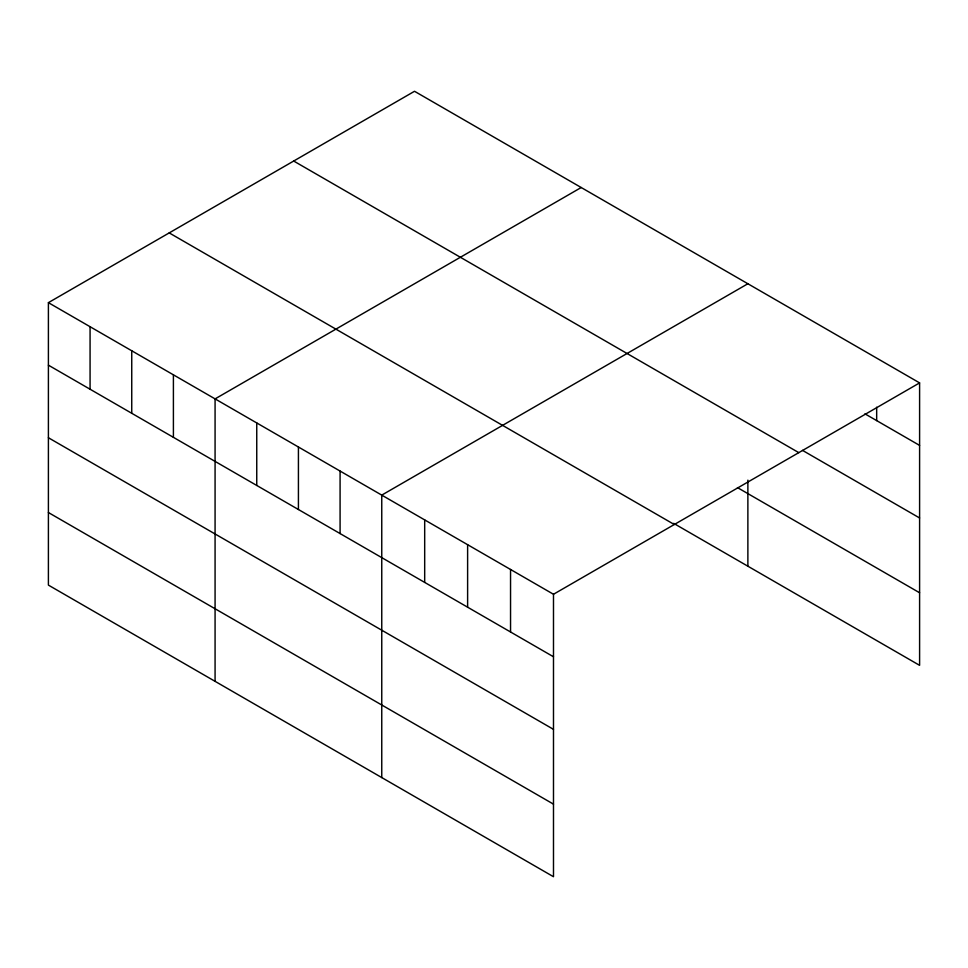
<?xml version="1.0" encoding="UTF-8"?>
<svg xmlns="http://www.w3.org/2000/svg" width="968" height="968" viewBox="0 0 968 968"><rect width="100%" height="100%" fill="white"/><g stroke="black" fill="none" stroke-linecap="round" stroke-linejoin="round"><path stroke-width="1.45" d="M48.4 302.657L553.49 594.267L553.49 876.718L48.4 585.108L48.4 302.657L414.51 91.282L919.6 382.892L919.6 665.343L673.643 523.349M581.199 187.514L215.077 398.889L215.077 681.339M747.877 283.745L381.755 495.12L381.755 777.57M553.49 594.267L919.6 382.892M864.956 413.844L919.6 445.401M802.508 450.374L919.6 517.977M293.703 161.039L798.781 452.637M737.459 487.606L919.6 592.767M169.218 232.901L674.297 524.511M48.4 365.166L553.49 656.776M48.4 437.742L553.49 729.352M48.4 512.532L553.49 804.142M876.669 407.213L876.669 420.608M747.877 480.152L747.877 566.195M510.547 569.474L510.547 631.983M467.617 544.694L467.617 607.202M424.686 519.901L424.686 582.409M340.083 471.065L340.083 533.562M298.422 446.998L298.422 509.507M256.75 422.943L256.75 485.452M173.405 374.834L173.405 437.342M131.745 350.767L131.745 413.276M90.072 326.712L90.072 389.221"/></g></svg>
